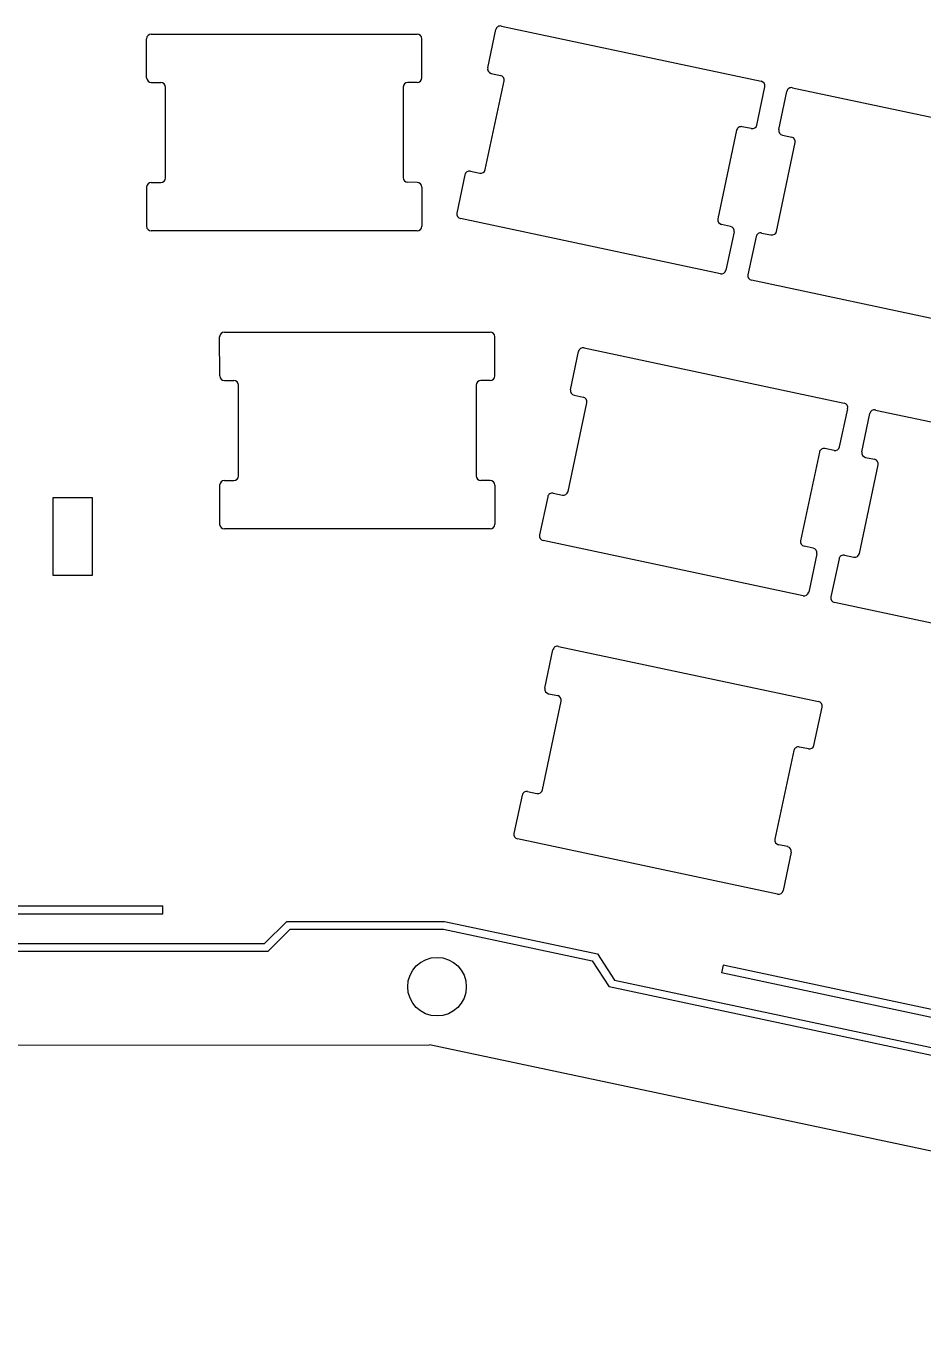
# Model space of a CAD drawing. Extents: x 7 to 394, y -192 to -46.
# Drawn here: x 67.4 to 124.8, y -191.8 to -108.8 of the extents above; entities that cross this region are included whole.
import ezdxf

# ---------------------------------------------------------------- set-up
doc = ezdxf.new("R2010")
doc.units = 0
doc.layers.add('Pcb_17aa', color=7, linetype='CONTINUOUS')

msp = doc.modelspace()

# ---------------------------------------------------------------- linework, layer by layer
at = {"layer": 'Pcb_17aa'}
for p, q in [((75.3821, -109.352), (75.3821, -109.352, -1.6)), ((75.3821, -109.352), (92.3874, -109.352)), ((75.3821, -109.352, -1.6), (92.3874, -109.352, -1.6)), ((75.3821, -109.352), (75.3821, -109.352, -1.6)), ((75.3821, -109.352), (92.3874, -109.352)), ((75.3821, -109.352, -1.6), (92.3874, -109.352, -1.6)), ((92.3874, -109.352), (92.3874, -109.352, -1.6)), ((92.3874, -109.352), (92.3874, -109.352, -1.6)), ((96.9068, -111.514), (97.4261, -109.069)), ((96.9068, -111.514, -1.6), (97.4261, -109.069, -1.6)), ((96.9068, -111.514), (97.4261, -109.069)), ((96.9068, -111.514, -1.6), (97.4261, -109.069, -1.6)), ((97.4261, -109.069), (97.4261, -109.069, -1.6)), ((97.4261, -109.069), (97.4261, -109.069, -1.6)), ((97.7819, -108.838), (97.7819, -108.838, -1.6)), ((97.7819, -108.838), (114.416, -112.374)), ((97.7819, -108.838, -1.6), (114.416, -112.374, -1.6)), ((97.7819, -108.838), (97.7819, -108.838, -1.6)), ((97.7819, -108.838), (114.416, -112.374)), ((97.7819, -108.838, -1.6), (114.416, -112.374, -1.6)), ((75.0821, -109.652), (75.0821, -109.652, -1.6)), ((75.0821, -109.652), (75.0821, -109.652, -1.6)), ((75.0824, -112.151), (75.0821, -109.652)), ((75.0824, -112.151, -1.6), (75.0821, -109.652, -1.6)), ((75.0824, -112.151), (75.0821, -109.652)), ((75.0824, -112.151, -1.6), (75.0821, -109.652, -1.6)), ((92.6874, -109.652), (92.6874, -109.652, -1.6)), ((92.6897, -112.151), (92.6874, -109.652)), ((92.6897, -112.151, -1.6), (92.6874, -109.652, -1.6)), ((92.6874, -109.652), (92.6874, -109.652, -1.6)), ((92.6897, -112.151), (92.6874, -109.652)), ((92.6897, -112.151, -1.6), (92.6874, -109.652, -1.6)), ((96.9068, -111.514), (96.9068, -111.514, -1.6)), ((96.9068, -111.514), (96.9068, -111.514, -1.6)), ((97.1379, -111.87), (97.1379, -111.87, -1.6)), ((97.1379, -111.87), (97.1379, -111.87, -1.6)), ((97.1379, -111.87), (97.7288, -111.995)), ((97.1379, -111.87, -1.6), (97.7288, -111.995, -1.6)), ((97.1379, -111.87), (97.7288, -111.995)), ((97.1379, -111.87, -1.6), (97.7288, -111.995, -1.6)), ((75.0824, -112.151), (75.0824, -112.151, -1.6)), ((75.0824, -112.151), (75.0824, -112.151, -1.6)), ((75.3824, -112.451), (75.3824, -112.451, -1.6)), ((75.3824, -112.451), (75.3824, -112.451, -1.6)), ((75.3824, -112.451), (75.9864, -112.451)), ((75.3824, -112.451, -1.6), (75.9864, -112.451, -1.6)), ((75.3824, -112.451), (75.9864, -112.451)), ((75.3824, -112.451, -1.6), (75.9864, -112.451, -1.6)), ((75.9864, -112.451), (75.9864, -112.451, -1.6)), ((75.9864, -112.451), (75.9864, -112.451, -1.6)), ((76.2864, -112.751), (76.2864, -112.751, -1.6)), ((76.2864, -112.751), (76.2864, -112.751, -1.6)), ((76.2866, -118.556), (76.2864, -112.751)), ((76.2866, -118.556, -1.6), (76.2864, -112.751, -1.6)), ((76.2866, -118.556), (76.2864, -112.751)), ((76.2866, -118.556, -1.6), (76.2864, -112.751, -1.6)), ((91.4956, -112.751), (91.4956, -112.751, -1.6)), ((91.4956, -112.751), (91.4956, -112.751, -1.6)), ((91.4956, -112.751), (91.4956, -118.542)), ((91.4956, -112.751, -1.6), (91.4956, -118.542, -1.6)), ((91.4956, -112.751), (91.4956, -118.542)), ((91.4956, -112.751, -1.6), (91.4956, -118.542, -1.6)), ((91.7956, -112.451), (91.7956, -112.451, -1.6)), ((92.3897, -112.451), (91.7956, -112.451)), ((92.3897, -112.451, -1.6), (91.7956, -112.451, -1.6)), ((91.7956, -112.451), (91.7956, -112.451, -1.6)), ((92.3897, -112.451), (91.7956, -112.451)), ((92.3897, -112.451, -1.6), (91.7956, -112.451, -1.6)), ((92.3897, -112.451), (92.3897, -112.451, -1.6)), ((92.3897, -112.451), (92.3897, -112.451, -1.6)), ((92.6897, -112.151), (92.6897, -112.151, -1.6)), ((92.6897, -112.151), (92.6897, -112.151, -1.6)), ((96.753, -118.03), (97.9598, -112.35)), ((96.753, -118.03, -1.6), (97.9598, -112.35, -1.6)), ((96.753, -118.03), (97.9598, -112.35)), ((96.753, -118.03, -1.6), (97.9598, -112.35, -1.6)), ((97.7288, -111.995), (97.7288, -111.995, -1.6)), ((97.7288, -111.995), (97.7288, -111.995, -1.6)), ((97.9598, -112.35), (97.9598, -112.35, -1.6)), ((97.9598, -112.35), (97.9598, -112.35, -1.6)), ((114.129, -115.175), (114.647, -112.73)), ((114.129, -115.175, -1.6), (114.647, -112.73, -1.6)), ((114.129, -115.175), (114.647, -112.73)), ((114.129, -115.175, -1.6), (114.647, -112.73, -1.6)), ((114.416, -112.374), (114.416, -112.374, -1.6)), ((114.416, -112.374), (114.416, -112.374, -1.6)), ((114.647, -112.73), (114.647, -112.73, -1.6)), ((114.647, -112.73), (114.647, -112.73, -1.6)), ((116.413, -112.788), (116.413, -112.788, -1.6)), ((116.413, -112.788), (133.047, -116.324)), ((116.413, -112.788, -1.6), (133.047, -116.324, -1.6)), ((116.413, -112.788), (116.413, -112.788, -1.6)), ((116.413, -112.788), (133.047, -116.324)), ((116.413, -112.788, -1.6), (133.047, -116.324, -1.6)), ((115.538, -115.464), (116.057, -113.019)), ((115.538, -115.464, -1.6), (116.057, -113.019, -1.6)), ((115.538, -115.464), (116.057, -113.019)), ((115.538, -115.464, -1.6), (116.057, -113.019, -1.6)), ((116.057, -113.019), (116.057, -113.019, -1.6)), ((116.057, -113.019), (116.057, -113.019, -1.6)), ((113.192, -115.282), (113.192, -115.282, -1.6)), ((113.774, -115.406), (113.192, -115.282)), ((113.774, -115.406, -1.6), (113.192, -115.282, -1.6)), ((113.192, -115.282), (113.192, -115.282, -1.6)), ((113.774, -115.406), (113.192, -115.282)), ((113.774, -115.406, -1.6), (113.192, -115.282, -1.6)), ((114.129, -115.175), (114.129, -115.175, -1.6)), ((114.129, -115.175), (114.129, -115.175, -1.6)), ((112.837, -115.513), (111.633, -121.177)), ((112.837, -115.513, -1.6), (111.633, -121.177, -1.6)), ((112.837, -115.513), (111.633, -121.177)), ((112.837, -115.513, -1.6), (111.633, -121.177, -1.6)), ((112.837, -115.513), (112.837, -115.513, -1.6)), ((112.837, -115.513), (112.837, -115.513, -1.6)), ((113.774, -115.406), (113.774, -115.406, -1.6)), ((113.774, -115.406), (113.774, -115.406, -1.6)), ((115.538, -115.464), (115.538, -115.464, -1.6)), ((115.538, -115.464), (115.538, -115.464, -1.6)), ((115.769, -115.819), (115.769, -115.819, -1.6)), ((115.769, -115.819), (115.769, -115.819, -1.6)), ((115.769, -115.819), (116.36, -115.944)), ((115.769, -115.819, -1.6), (116.36, -115.944, -1.6)), ((115.769, -115.819), (116.36, -115.944)), ((115.769, -115.819, -1.6), (116.36, -115.944, -1.6)), ((116.36, -115.944), (116.36, -115.944, -1.6)), ((116.36, -115.944), (116.36, -115.944, -1.6)), ((115.384, -121.979), (116.591, -116.3)), ((115.384, -121.979, -1.6), (116.591, -116.3, -1.6)), ((115.384, -121.979), (116.591, -116.3)), ((115.384, -121.979, -1.6), (116.591, -116.3, -1.6)), ((116.591, -116.3), (116.591, -116.3, -1.6)), ((116.591, -116.3), (116.591, -116.3, -1.6)), ((76.2866, -118.556), (76.2866, -118.556, -1.6)), ((76.2866, -118.556), (76.2866, -118.556, -1.6)), ((91.4956, -118.542), (91.4956, -118.542, -1.6)), ((91.4956, -118.542), (91.4956, -118.542, -1.6)), ((95.45, -118.366), (94.9315, -120.805)), ((95.45, -118.366, -1.6), (94.9315, -120.805, -1.6)), ((95.45, -118.366), (94.9315, -120.805)), ((95.45, -118.366, -1.6), (94.9315, -120.805, -1.6)), ((95.45, -118.366), (95.45, -118.366, -1.6)), ((95.45, -118.366), (95.45, -118.366, -1.6)), ((95.8059, -118.135), (95.8059, -118.135, -1.6)), ((95.8059, -118.135), (95.8059, -118.135, -1.6)), ((95.8059, -118.135), (96.3972, -118.261)), ((95.8059, -118.135, -1.6), (96.3972, -118.261, -1.6)), ((95.8059, -118.135), (96.3972, -118.261)), ((95.8059, -118.135, -1.6), (96.3972, -118.261, -1.6)), ((96.3972, -118.261), (96.3972, -118.261, -1.6)), ((96.3972, -118.261), (96.3972, -118.261, -1.6)), ((96.753, -118.03), (96.753, -118.03, -1.6)), ((96.753, -118.03), (96.753, -118.03, -1.6)), ((75.0821, -119.156), (75.0821, -119.156, -1.6)), ((75.0821, -119.156), (75.0821, -121.65)), ((75.0821, -119.156, -1.6), (75.0821, -121.65, -1.6)), ((75.0821, -119.156), (75.0821, -119.156, -1.6)), ((75.0821, -119.156), (75.0821, -121.65)), ((75.0821, -119.156, -1.6), (75.0821, -121.65, -1.6)), ((75.3821, -118.856), (75.3821, -118.856, -1.6)), ((75.3821, -118.856), (75.3821, -118.856, -1.6)), ((75.3821, -118.856), (75.9866, -118.856)), ((75.3821, -118.856, -1.6), (75.9866, -118.856, -1.6)), ((75.3821, -118.856), (75.9866, -118.856)), ((75.3821, -118.856, -1.6), (75.9866, -118.856, -1.6)), ((75.9866, -118.856), (75.9866, -118.856, -1.6)), ((75.9866, -118.856), (75.9866, -118.856, -1.6)), ((91.7956, -118.842), (91.7956, -118.842, -1.6)), ((91.7956, -118.842), (91.7956, -118.842, -1.6)), ((92.3922, -118.844), (91.7956, -118.842)), ((92.3922, -118.844, -1.6), (91.7956, -118.842, -1.6)), ((92.3922, -118.844), (91.7956, -118.842)), ((92.3922, -118.844, -1.6), (91.7956, -118.842, -1.6)), ((92.3922, -118.844), (92.3922, -118.844, -1.6)), ((92.3922, -118.844), (92.3922, -118.844, -1.6)), ((92.6922, -119.144), (92.6874, -121.651)), ((92.6922, -119.144, -1.6), (92.6874, -121.651, -1.6)), ((92.6922, -119.144), (92.6874, -121.651)), ((92.6922, -119.144, -1.6), (92.6874, -121.651, -1.6)), ((92.6922, -119.144), (92.6922, -119.144, -1.6)), ((92.6922, -119.144), (92.6922, -119.144, -1.6)), ((94.9315, -120.805), (94.9315, -120.805, -1.6)), ((94.9315, -120.805), (94.9315, -120.805, -1.6)), ((75.0821, -121.65), (75.0821, -121.65, -1.6)), ((75.0821, -121.65), (75.0821, -121.65, -1.6)), ((92.6874, -121.651), (92.6874, -121.651, -1.6)), ((92.6874, -121.651), (92.6874, -121.651, -1.6)), ((95.1626, -121.161), (95.1626, -121.161, -1.6)), ((111.796, -124.697), (95.1626, -121.161)), ((111.796, -124.697, -1.6), (95.1626, -121.161, -1.6)), ((95.1626, -121.161), (95.1626, -121.161, -1.6)), ((111.796, -124.697), (95.1626, -121.161)), ((111.796, -124.697, -1.6), (95.1626, -121.161, -1.6)), ((111.633, -121.177), (111.633, -121.177, -1.6)), ((111.633, -121.177), (111.633, -121.177, -1.6)), ((111.864, -121.533), (111.864, -121.533, -1.6)), ((111.864, -121.533), (111.864, -121.533, -1.6)), ((112.447, -121.659), (111.864, -121.533)), ((112.447, -121.659, -1.6), (111.864, -121.533, -1.6)), ((112.447, -121.659), (111.864, -121.533)), ((112.447, -121.659, -1.6), (111.864, -121.533, -1.6)), ((112.447, -121.659), (112.447, -121.659, -1.6)), ((112.447, -121.659), (112.447, -121.659, -1.6)), ((75.3821, -121.95), (75.3821, -121.95, -1.6)), ((92.3874, -121.951), (75.3821, -121.95)), ((92.3874, -121.951, -1.6), (75.3821, -121.95, -1.6)), ((75.3821, -121.95), (75.3821, -121.95, -1.6)), ((92.3874, -121.951), (75.3821, -121.95)), ((92.3874, -121.951, -1.6), (75.3821, -121.95, -1.6)), ((92.3874, -121.951), (92.3874, -121.951, -1.6)), ((92.3874, -121.951), (92.3874, -121.951, -1.6)), ((112.678, -122.015), (112.152, -124.466)), ((112.678, -122.015, -1.6), (112.152, -124.466, -1.6)), ((112.678, -122.015), (112.152, -124.466)), ((112.678, -122.015, -1.6), (112.152, -124.466, -1.6)), ((112.678, -122.015), (112.678, -122.015, -1.6)), ((112.678, -122.015), (112.678, -122.015, -1.6)), ((114.081, -122.316), (113.562, -124.755)), ((114.081, -122.316, -1.6), (113.562, -124.755, -1.6)), ((114.081, -122.316), (113.562, -124.755)), ((114.081, -122.316, -1.6), (113.562, -124.755, -1.6)), ((114.081, -122.316), (114.081, -122.316, -1.6)), ((114.081, -122.316), (114.081, -122.316, -1.6)), ((114.437, -122.085), (114.437, -122.085, -1.6)), ((114.437, -122.085), (114.437, -122.085, -1.6)), ((114.437, -122.085), (115.028, -122.21)), ((114.437, -122.085, -1.6), (115.028, -122.21, -1.6)), ((114.437, -122.085), (115.028, -122.21)), ((114.437, -122.085, -1.6), (115.028, -122.21, -1.6)), ((115.028, -122.21), (115.028, -122.21, -1.6)), ((115.028, -122.21), (115.028, -122.21, -1.6)), ((115.384, -121.979), (115.384, -121.979, -1.6)), ((115.384, -121.979), (115.384, -121.979, -1.6)), ((111.796, -124.697), (111.796, -124.697, -1.6)), ((111.796, -124.697), (111.796, -124.697, -1.6)), ((112.152, -124.466), (112.152, -124.466, -1.6)), ((112.152, -124.466), (112.152, -124.466, -1.6)), ((113.562, -124.755), (113.562, -124.755, -1.6)), ((113.562, -124.755), (113.562, -124.755, -1.6)), ((113.793, -125.111), (113.793, -125.111, -1.6)), ((130.427, -128.647), (113.793, -125.111)), ((130.427, -128.647, -1.6), (113.793, -125.111, -1.6)), ((113.793, -125.111), (113.793, -125.111, -1.6)), ((130.427, -128.647), (113.793, -125.111)), ((130.427, -128.647, -1.6), (113.793, -125.111, -1.6)), ((80.0557, -128.427), (80.0557, -128.427, -1.6)), ((80.0557, -128.427), (97.061, -128.427)), ((80.0557, -128.427, -1.6), (97.061, -128.427, -1.6)), ((80.0557, -128.427), (80.0557, -128.427, -1.6)), ((80.0557, -128.427), (97.061, -128.427)), ((80.0557, -128.427, -1.6), (97.061, -128.427, -1.6)), ((97.061, -128.427), (97.061, -128.427, -1.6)), ((97.061, -128.427), (97.061, -128.427, -1.6)), ((79.7557, -128.727), (79.7557, -128.727, -1.6)), ((79.7557, -128.727), (79.7557, -128.727, -1.6)), ((79.756, -131.227), (79.7557, -128.727)), ((79.756, -131.227, -1.6), (79.7557, -128.727, -1.6)), ((79.756, -131.227), (79.7557, -128.727)), ((79.756, -131.227, -1.6), (79.7557, -128.727, -1.6)), ((97.361, -128.727), (97.361, -128.727, -1.6)), ((97.3633, -131.227), (97.361, -128.727)), ((97.3633, -131.227, -1.6), (97.361, -128.727, -1.6)), ((97.361, -128.727), (97.361, -128.727, -1.6)), ((97.3633, -131.227), (97.361, -128.727)), ((97.3633, -131.227, -1.6), (97.361, -128.727, -1.6)), ((102.203, -132.113), (102.722, -129.669)), ((102.203, -132.113, -1.6), (102.722, -129.669, -1.6)), ((102.203, -132.113), (102.722, -129.669)), ((102.203, -132.113, -1.6), (102.722, -129.669, -1.6)), ((102.722, -129.669), (102.722, -129.669, -1.6)), ((102.722, -129.669), (102.722, -129.669, -1.6)), ((103.078, -129.438), (103.078, -129.438, -1.6)), ((103.078, -129.438), (119.712, -132.973)), ((103.078, -129.438, -1.6), (119.712, -132.973, -1.6)), ((103.078, -129.438), (103.078, -129.438, -1.6)), ((103.078, -129.438), (119.712, -132.973)), ((103.078, -129.438, -1.6), (119.712, -132.973, -1.6)), ((79.756, -131.227), (79.756, -131.227, -1.6)), ((79.756, -131.227), (79.756, -131.227, -1.6)), ((80.056, -131.527), (80.66, -131.526)), ((80.056, -131.527, -1.6), (80.66, -131.526, -1.6)), ((80.056, -131.527), (80.66, -131.526)), ((80.056, -131.527, -1.6), (80.66, -131.526, -1.6)), ((80.056, -131.527), (80.056, -131.527, -1.6)), ((80.056, -131.527), (80.056, -131.527, -1.6)), ((80.66, -131.526), (80.66, -131.526, -1.6)), ((80.66, -131.526), (80.66, -131.526, -1.6)), ((80.96, -131.826), (80.96, -131.826, -1.6)), ((80.96, -131.826), (80.96, -131.826, -1.6)), ((80.9602, -137.632), (80.96, -131.826)), ((80.9602, -137.632, -1.6), (80.96, -131.826, -1.6)), ((80.9602, -137.632), (80.96, -131.826)), ((80.9602, -137.632, -1.6), (80.96, -131.826, -1.6)), ((96.1692, -131.826), (96.1692, -131.826, -1.6)), ((96.1692, -131.826), (96.1692, -131.826, -1.6)), ((96.1692, -131.826), (96.1692, -137.617)), ((96.1692, -131.826, -1.6), (96.1692, -137.617, -1.6)), ((96.1692, -131.826), (96.1692, -137.617)), ((96.1692, -131.826, -1.6), (96.1692, -137.617, -1.6)), ((96.4692, -131.526), (96.4692, -131.526, -1.6)), ((97.0633, -131.527), (96.4692, -131.526)), ((97.0633, -131.527, -1.6), (96.4692, -131.526, -1.6)), ((96.4692, -131.526), (96.4692, -131.526, -1.6)), ((97.0633, -131.527), (96.4692, -131.526)), ((97.0633, -131.527, -1.6), (96.4692, -131.526, -1.6)), ((97.0633, -131.527), (97.0633, -131.527, -1.6)), ((97.0633, -131.527), (97.0633, -131.527, -1.6)), ((97.3633, -131.227), (97.3633, -131.227, -1.6)), ((97.3633, -131.227), (97.3633, -131.227, -1.6)), ((102.203, -132.113), (102.203, -132.113, -1.6)), ((102.203, -132.113), (102.203, -132.113, -1.6)), ((102.434, -132.469), (102.434, -132.469, -1.6)), ((102.434, -132.469), (102.434, -132.469, -1.6)), ((102.434, -132.469), (103.025, -132.594)), ((102.434, -132.469, -1.6), (103.025, -132.594, -1.6)), ((102.434, -132.469), (103.025, -132.594)), ((102.434, -132.469, -1.6), (103.025, -132.594, -1.6)), ((103.025, -132.594), (103.025, -132.594, -1.6)), ((103.025, -132.594), (103.025, -132.594, -1.6)), ((102.049, -138.629), (103.256, -132.95)), ((102.049, -138.629, -1.6), (103.256, -132.95, -1.6)), ((102.049, -138.629), (103.256, -132.95)), ((102.049, -138.629, -1.6), (103.256, -132.95, -1.6)), ((103.256, -132.95), (103.256, -132.95, -1.6)), ((103.256, -132.95), (103.256, -132.95, -1.6)), ((119.425, -135.774), (119.943, -133.329)), ((119.425, -135.774, -1.6), (119.943, -133.329, -1.6)), ((119.425, -135.774), (119.943, -133.329)), ((119.425, -135.774, -1.6), (119.943, -133.329, -1.6)), ((119.712, -132.973), (119.712, -132.973, -1.6)), ((119.712, -132.973), (119.712, -132.973, -1.6)), ((119.943, -133.329), (119.943, -133.329, -1.6)), ((119.943, -133.329), (119.943, -133.329, -1.6)), ((121.721, -133.413), (121.721, -133.413, -1.6)), ((121.721, -133.413), (138.355, -136.948)), ((121.721, -133.413, -1.6), (138.355, -136.948, -1.6)), ((121.721, -133.413), (121.721, -133.413, -1.6)), ((121.721, -133.413), (138.355, -136.948)), ((121.721, -133.413, -1.6), (138.355, -136.948, -1.6)), ((120.846, -136.088), (121.366, -133.644)), ((120.846, -136.088, -1.6), (121.366, -133.644, -1.6)), ((120.846, -136.088), (121.366, -133.644)), ((120.846, -136.088, -1.6), (121.366, -133.644, -1.6)), ((121.366, -133.644), (121.366, -133.644, -1.6)), ((121.366, -133.644), (121.366, -133.644, -1.6)), ((118.488, -135.881), (118.488, -135.881, -1.6)), ((119.069, -136.005), (118.488, -135.881)), ((119.069, -136.005, -1.6), (118.488, -135.881, -1.6)), ((118.488, -135.881), (118.488, -135.881, -1.6)), ((119.069, -136.005), (118.488, -135.881)), ((119.069, -136.005, -1.6), (118.488, -135.881, -1.6)), ((119.069, -136.005), (119.069, -136.005, -1.6)), ((119.069, -136.005), (119.069, -136.005, -1.6)), ((119.425, -135.774), (119.425, -135.774, -1.6)), ((119.425, -135.774), (119.425, -135.774, -1.6)), ((118.133, -136.112), (116.929, -141.776)), ((118.133, -136.112, -1.6), (116.929, -141.776, -1.6)), ((118.133, -136.112), (116.929, -141.776)), ((118.133, -136.112, -1.6), (116.929, -141.776, -1.6)), ((118.133, -136.112), (118.133, -136.112, -1.6)), ((118.133, -136.112), (118.133, -136.112, -1.6)), ((120.846, -136.088), (120.846, -136.088, -1.6)), ((120.846, -136.088), (120.846, -136.088, -1.6)), ((121.077, -136.444), (121.077, -136.444, -1.6)), ((121.077, -136.444), (121.077, -136.444, -1.6)), ((121.077, -136.444), (121.668, -136.569)), ((121.077, -136.444, -1.6), (121.668, -136.569, -1.6)), ((121.077, -136.444), (121.668, -136.569)), ((121.077, -136.444, -1.6), (121.668, -136.569, -1.6)), ((121.668, -136.569), (121.668, -136.569, -1.6)), ((121.668, -136.569), (121.668, -136.569, -1.6)), ((80.9602, -137.632), (80.9602, -137.632, -1.6)), ((80.9602, -137.632), (80.9602, -137.632, -1.6)), ((96.1692, -137.617), (96.1692, -137.617, -1.6)), ((96.1692, -137.617), (96.1692, -137.617, -1.6)), ((120.692, -142.604), (121.899, -136.925)), ((120.692, -142.604, -1.6), (121.899, -136.925, -1.6)), ((120.692, -142.604), (121.899, -136.925)), ((120.692, -142.604, -1.6), (121.899, -136.925, -1.6)), ((121.899, -136.925), (121.899, -136.925, -1.6)), ((121.899, -136.925), (121.899, -136.925, -1.6)), ((79.7557, -138.232), (79.7557, -138.232, -1.6)), ((79.7557, -138.232), (79.7557, -140.726)), ((79.7557, -138.232, -1.6), (79.7557, -140.726, -1.6)), ((79.7557, -138.232), (79.7557, -138.232, -1.6)), ((79.7557, -138.232), (79.7557, -140.726)), ((79.7557, -138.232, -1.6), (79.7557, -140.726, -1.6)), ((80.0557, -137.932), (80.0557, -137.932, -1.6)), ((80.0557, -137.932), (80.0557, -137.932, -1.6)), ((80.0557, -137.932), (80.6602, -137.932)), ((80.0557, -137.932, -1.6), (80.6602, -137.932, -1.6)), ((80.0557, -137.932), (80.6602, -137.932)), ((80.0557, -137.932, -1.6), (80.6602, -137.932, -1.6)), ((80.6602, -137.932), (80.6602, -137.932, -1.6)), ((80.6602, -137.932), (80.6602, -137.932, -1.6)), ((96.4692, -137.917), (96.4692, -137.917, -1.6)), ((96.4692, -137.917), (96.4692, -137.917, -1.6)), ((97.0658, -137.919), (96.4692, -137.917)), ((97.0658, -137.919, -1.6), (96.4692, -137.917, -1.6)), ((97.0658, -137.919), (96.4692, -137.917)), ((97.0658, -137.919, -1.6), (96.4692, -137.917, -1.6)), ((97.0658, -137.919), (97.0658, -137.919, -1.6)), ((97.0658, -137.919), (97.0658, -137.919, -1.6)), ((97.3658, -138.219), (97.361, -140.726)), ((97.3658, -138.219, -1.6), (97.361, -140.726, -1.6)), ((97.3658, -138.219), (97.361, -140.726)), ((97.3658, -138.219, -1.6), (97.361, -140.726, -1.6)), ((97.3658, -138.219), (97.3658, -138.219, -1.6)), ((97.3658, -138.219), (97.3658, -138.219, -1.6)), ((69.0956, -139.01), (69.0956, -139.01, -1.6)), ((69.0956, -139.01), (71.5975, -139.01)), ((69.0956, -139.01, -1.6), (71.5975, -139.01, -1.6)), ((69.0956, -139.01), (69.0956, -139.01, -1.6)), ((69.0956, -144.01), (69.0956, -139.01)), ((69.0956, -144.01, -1.6), (69.0956, -139.01, -1.6)), ((69.0956, -139.01), (71.5975, -139.01)), ((69.0956, -144.01), (69.0956, -139.01)), ((69.0956, -139.01, -1.6), (71.5975, -139.01, -1.6)), ((69.0956, -144.01, -1.6), (69.0956, -139.01, -1.6)), ((71.5975, -139.01), (71.5975, -139.01, -1.6)), ((71.5975, -139.01), (71.5975, -144.01)), ((71.5975, -139.01, -1.6), (71.5975, -144.01, -1.6)), ((71.5975, -139.01), (71.5975, -139.01, -1.6)), ((71.5975, -139.01), (71.5975, -144.01)), ((71.5975, -139.01, -1.6), (71.5975, -144.01, -1.6)), ((100.746, -138.965), (100.227, -141.405)), ((100.746, -138.965, -1.6), (100.227, -141.405, -1.6)), ((100.746, -138.965), (100.227, -141.405)), ((100.746, -138.965, -1.6), (100.227, -141.405, -1.6)), ((100.746, -138.965), (100.746, -138.965, -1.6)), ((100.746, -138.965), (100.746, -138.965, -1.6)), ((101.102, -138.734), (101.102, -138.734, -1.6)), ((101.102, -138.734), (101.102, -138.734, -1.6)), ((101.102, -138.734), (101.693, -138.86)), ((101.102, -138.734, -1.6), (101.693, -138.86, -1.6)), ((101.102, -138.734), (101.693, -138.86)), ((101.102, -138.734, -1.6), (101.693, -138.86, -1.6)), ((101.693, -138.86), (101.693, -138.86, -1.6)), ((101.693, -138.86), (101.693, -138.86, -1.6)), ((102.049, -138.629), (102.049, -138.629, -1.6)), ((102.049, -138.629), (102.049, -138.629, -1.6)), ((79.7557, -140.726), (79.7557, -140.726, -1.6)), ((79.7557, -140.726), (79.7557, -140.726, -1.6)), ((97.361, -140.726), (97.361, -140.726, -1.6)), ((97.361, -140.726), (97.361, -140.726, -1.6)), ((80.0557, -141.026), (80.0557, -141.026, -1.6)), ((97.061, -141.026), (80.0557, -141.026)), ((97.061, -141.026, -1.6), (80.0557, -141.026, -1.6)), ((80.0557, -141.026), (80.0557, -141.026, -1.6)), ((97.061, -141.026), (80.0557, -141.026)), ((97.061, -141.026, -1.6), (80.0557, -141.026, -1.6)), ((97.061, -141.026), (97.061, -141.026, -1.6)), ((97.061, -141.026), (97.061, -141.026, -1.6)), ((100.227, -141.405), (100.227, -141.405, -1.6)), ((100.227, -141.405), (100.227, -141.405, -1.6)), ((100.458, -141.761), (100.458, -141.761, -1.6)), ((117.092, -145.297), (100.458, -141.761)), ((117.092, -145.297, -1.6), (100.458, -141.761, -1.6)), ((100.458, -141.761), (100.458, -141.761, -1.6)), ((117.092, -145.297), (100.458, -141.761)), ((117.092, -145.297, -1.6), (100.458, -141.761, -1.6)), ((116.929, -141.776), (116.929, -141.776, -1.6)), ((116.929, -141.776), (116.929, -141.776, -1.6)), ((117.16, -142.132), (117.16, -142.132, -1.6)), ((117.16, -142.132), (117.16, -142.132, -1.6)), ((117.743, -142.258), (117.16, -142.132)), ((117.743, -142.258, -1.6), (117.16, -142.132, -1.6)), ((117.743, -142.258), (117.16, -142.132)), ((117.743, -142.258, -1.6), (117.16, -142.132, -1.6)), ((117.974, -142.614), (117.448, -145.066)), ((117.974, -142.614, -1.6), (117.448, -145.066, -1.6)), ((117.974, -142.614), (117.448, -145.066)), ((117.974, -142.614, -1.6), (117.448, -145.066, -1.6)), ((117.743, -142.258), (117.743, -142.258, -1.6)), ((117.743, -142.258), (117.743, -142.258, -1.6)), ((117.974, -142.614), (117.974, -142.614, -1.6)), ((117.974, -142.614), (117.974, -142.614, -1.6)), ((120.692, -142.604), (120.692, -142.604, -1.6)), ((120.692, -142.604), (120.692, -142.604, -1.6)), ((119.39, -142.94), (118.871, -145.38)), ((119.39, -142.94, -1.6), (118.871, -145.38, -1.6)), ((119.39, -142.94), (118.871, -145.38)), ((119.39, -142.94, -1.6), (118.871, -145.38, -1.6)), ((119.39, -142.94), (119.39, -142.94, -1.6)), ((119.39, -142.94), (119.39, -142.94, -1.6)), ((119.745, -142.709), (119.745, -142.709, -1.6)), ((119.745, -142.709), (119.745, -142.709, -1.6)), ((119.745, -142.709), (120.337, -142.835)), ((119.745, -142.709, -1.6), (120.337, -142.835, -1.6)), ((119.745, -142.709), (120.337, -142.835)), ((119.745, -142.709, -1.6), (120.337, -142.835, -1.6)), ((120.337, -142.835), (120.337, -142.835, -1.6)), ((120.337, -142.835), (120.337, -142.835, -1.6)), ((69.0956, -144.01), (69.0956, -144.01, -1.6)), ((71.5975, -144.01), (69.0956, -144.01)), ((71.5975, -144.01, -1.6), (69.0956, -144.01, -1.6)), ((69.0956, -144.01), (69.0956, -144.01, -1.6)), ((71.5975, -144.01), (69.0956, -144.01)), ((71.5975, -144.01, -1.6), (69.0956, -144.01, -1.6)), ((71.5975, -144.01), (71.5975, -144.01, -1.6)), ((71.5975, -144.01), (71.5975, -144.01, -1.6)), ((117.448, -145.066), (117.448, -145.066, -1.6)), ((117.448, -145.066), (117.448, -145.066, -1.6)), ((117.092, -145.297), (117.092, -145.297, -1.6)), ((117.092, -145.297), (117.092, -145.297, -1.6)), ((118.871, -145.38), (118.871, -145.38, -1.6)), ((118.871, -145.38), (118.871, -145.38, -1.6)), ((119.102, -145.736), (119.102, -145.736, -1.6)), ((135.736, -149.272), (119.102, -145.736)), ((135.736, -149.272, -1.6), (119.102, -145.736, -1.6)), ((119.102, -145.736), (119.102, -145.736, -1.6)), ((135.736, -149.272), (119.102, -145.736)), ((135.736, -149.272, -1.6), (119.102, -145.736, -1.6)), ((100.564, -151.214), (101.084, -148.769)), ((100.564, -151.214, -1.6), (101.084, -148.769, -1.6)), ((100.564, -151.214), (101.084, -148.769)), ((100.564, -151.214, -1.6), (101.084, -148.769, -1.6)), ((101.084, -148.769), (101.084, -148.769, -1.6)), ((101.084, -148.769), (101.084, -148.769, -1.6)), ((101.44, -148.538), (101.44, -148.538, -1.6)), ((101.44, -148.538), (118.073, -152.074)), ((101.44, -148.538, -1.6), (118.073, -152.074, -1.6)), ((101.44, -148.538), (101.44, -148.538, -1.6)), ((101.44, -148.538), (118.073, -152.074)), ((101.44, -148.538, -1.6), (118.073, -152.074, -1.6)), ((100.564, -151.214), (100.564, -151.214, -1.6)), ((100.564, -151.214), (100.564, -151.214, -1.6)), ((100.795, -151.57), (100.795, -151.57, -1.6)), ((100.795, -151.57), (100.795, -151.57, -1.6)), ((100.795, -151.57), (101.386, -151.695)), ((100.795, -151.57, -1.6), (101.386, -151.695, -1.6)), ((100.795, -151.57), (101.386, -151.695)), ((100.795, -151.57, -1.6), (101.386, -151.695, -1.6)), ((101.386, -151.695), (101.386, -151.695, -1.6)), ((101.386, -151.695), (101.386, -151.695, -1.6)), ((100.411, -157.73), (101.617, -152.051)), ((100.411, -157.73, -1.6), (101.617, -152.051, -1.6)), ((100.411, -157.73), (101.617, -152.051)), ((100.411, -157.73, -1.6), (101.617, -152.051, -1.6)), ((101.617, -152.051), (101.617, -152.051, -1.6)), ((101.617, -152.051), (101.617, -152.051, -1.6)), ((117.787, -154.875), (118.304, -152.43)), ((117.787, -154.875, -1.6), (118.304, -152.43, -1.6)), ((117.787, -154.875), (118.304, -152.43)), ((117.787, -154.875, -1.6), (118.304, -152.43, -1.6)), ((118.073, -152.074), (118.073, -152.074, -1.6)), ((118.073, -152.074), (118.073, -152.074, -1.6)), ((118.304, -152.43), (118.304, -152.43, -1.6)), ((118.304, -152.43), (118.304, -152.43, -1.6)), ((116.85, -154.982), (116.85, -154.982, -1.6)), ((117.431, -155.106), (116.85, -154.982)), ((117.431, -155.106, -1.6), (116.85, -154.982, -1.6)), ((116.85, -154.982), (116.85, -154.982, -1.6)), ((117.431, -155.106), (116.85, -154.982)), ((117.431, -155.106, -1.6), (116.85, -154.982, -1.6)), ((117.431, -155.106), (117.431, -155.106, -1.6)), ((117.431, -155.106), (117.431, -155.106, -1.6)), ((117.787, -154.875), (117.787, -154.875, -1.6)), ((117.787, -154.875), (117.787, -154.875, -1.6)), ((116.494, -155.213), (115.29, -160.877)), ((116.494, -155.213, -1.6), (115.29, -160.877, -1.6)), ((116.494, -155.213), (115.29, -160.877)), ((116.494, -155.213, -1.6), (115.29, -160.877, -1.6)), ((116.494, -155.213), (116.494, -155.213, -1.6)), ((116.494, -155.213), (116.494, -155.213, -1.6)), ((99.1076, -158.066), (98.5891, -160.506)), ((99.1076, -158.066, -1.6), (98.5891, -160.506, -1.6)), ((99.1076, -158.066), (98.5891, -160.506)), ((99.1076, -158.066, -1.6), (98.5891, -160.506, -1.6)), ((99.1076, -158.066), (99.1076, -158.066, -1.6)), ((99.1076, -158.066), (99.1076, -158.066, -1.6)), ((99.4635, -157.835), (99.4635, -157.835, -1.6)), ((99.4635, -157.835), (99.4635, -157.835, -1.6)), ((99.4635, -157.835), (100.055, -157.961)), ((99.4635, -157.835, -1.6), (100.055, -157.961, -1.6)), ((99.4635, -157.835), (100.055, -157.961)), ((99.4635, -157.835, -1.6), (100.055, -157.961, -1.6)), ((100.055, -157.961), (100.055, -157.961, -1.6)), ((100.055, -157.961), (100.055, -157.961, -1.6)), ((100.411, -157.73), (100.411, -157.73, -1.6)), ((100.411, -157.73), (100.411, -157.73, -1.6)), ((98.5891, -160.506), (98.5891, -160.506, -1.6)), ((98.5891, -160.506), (98.5891, -160.506, -1.6)), ((98.8202, -160.862), (98.8202, -160.862, -1.6)), ((115.454, -164.397), (98.8202, -160.862)), ((115.454, -164.397, -1.6), (98.8202, -160.862, -1.6)), ((98.8202, -160.862), (98.8202, -160.862, -1.6)), ((115.454, -164.397), (98.8202, -160.862)), ((115.454, -164.397, -1.6), (98.8202, -160.862, -1.6)), ((115.29, -160.877), (115.29, -160.877, -1.6)), ((115.29, -160.877), (115.29, -160.877, -1.6)), ((115.521, -161.233), (115.521, -161.233, -1.6)), ((115.521, -161.233), (115.521, -161.233, -1.6)), ((116.104, -161.359), (115.521, -161.233)), ((116.104, -161.359, -1.6), (115.521, -161.233, -1.6)), ((116.104, -161.359), (115.521, -161.233)), ((116.104, -161.359, -1.6), (115.521, -161.233, -1.6)), ((116.336, -161.715), (115.81, -164.166)), ((116.336, -161.715, -1.6), (115.81, -164.166, -1.6)), ((116.336, -161.715), (115.81, -164.166)), ((116.336, -161.715, -1.6), (115.81, -164.166, -1.6)), ((116.104, -161.359), (116.104, -161.359, -1.6)), ((116.104, -161.359), (116.104, -161.359, -1.6)), ((116.336, -161.715), (116.336, -161.715, -1.6)), ((116.336, -161.715), (116.336, -161.715, -1.6)), ((115.81, -164.166), (115.81, -164.166, -1.6)), ((115.81, -164.166), (115.81, -164.166, -1.6)), ((115.454, -164.397), (115.454, -164.397, -1.6)), ((115.454, -164.397), (115.454, -164.397, -1.6)), ((36.5252, -165.156), (76.1238, -165.151)), ((36.5252, -165.156, -1.6), (76.1238, -165.151, -1.6)), ((36.5252, -165.156), (76.1238, -165.151)), ((36.5252, -165.156, -1.6), (76.1238, -165.151, -1.6)), ((36.5252, -165.654), (76.1238, -165.651)), ((36.5252, -165.654, -1.6), (76.1238, -165.651, -1.6)), ((36.5252, -165.654), (76.1238, -165.651)), ((36.5252, -165.654, -1.6), (76.1238, -165.651, -1.6)), ((76.1238, -165.151), (76.1238, -165.151, -1.6)), ((76.1238, -165.151), (76.1238, -165.151, -1.6)), ((76.1238, -165.651), (76.1238, -165.151)), ((76.1238, -165.651, -1.6), (76.1238, -165.151, -1.6)), ((76.1238, -165.651), (76.1238, -165.151)), ((76.1238, -165.651, -1.6), (76.1238, -165.151, -1.6)), ((76.1238, -165.651), (76.1238, -165.651, -1.6)), ((76.1238, -165.651), (76.1238, -165.651, -1.6)), ((84.0486, -166.152), (82.6338, -167.566)), ((84.0486, -166.152, -1.6), (82.6338, -167.566, -1.6)), ((84.0486, -166.152), (82.6338, -167.566)), ((84.0486, -166.152, -1.6), (82.6338, -167.566, -1.6)), ((84.262, -166.644), (82.837, -168.069)), ((84.262, -166.644, -1.6), (82.837, -168.069, -1.6)), ((84.262, -166.644), (82.837, -168.069)), ((84.262, -166.644, -1.6), (82.837, -168.069, -1.6)), ((84.0486, -166.152), (84.0486, -166.152, -1.6)), ((84.0486, -166.152), (94.1527, -166.152)), ((84.0486, -166.152, -1.6), (94.1527, -166.152, -1.6)), ((84.0486, -166.152), (84.0486, -166.152, -1.6)), ((84.0486, -166.152), (94.1527, -166.152)), ((84.0486, -166.152, -1.6), (94.1527, -166.152, -1.6)), ((84.262, -166.644), (84.262, -166.644, -1.6)), ((84.262, -166.644), (84.262, -166.644, -1.6)), ((84.262, -166.644), (94.0892, -166.644)), ((84.262, -166.644, -1.6), (94.0892, -166.644, -1.6)), ((84.262, -166.644), (94.0892, -166.644)), ((84.262, -166.644, -1.6), (94.0892, -166.644, -1.6)), ((94.0892, -166.644), (94.0892, -166.644, -1.6)), ((94.0892, -166.644), (94.0892, -166.644, -1.6)), ((94.0892, -166.644), (103.591, -168.659)), ((94.0892, -166.644, -1.6), (103.591, -168.659, -1.6)), ((94.0892, -166.644), (103.591, -168.659)), ((94.0892, -166.644, -1.6), (103.591, -168.659, -1.6)), ((94.1527, -166.152), (94.1527, -166.152, -1.6)), ((94.1527, -166.152), (94.1527, -166.152, -1.6)), ((94.1527, -166.152), (103.937, -168.224)), ((94.1527, -166.152, -1.6), (103.937, -168.224, -1.6)), ((94.1527, -166.152), (103.937, -168.224)), ((94.1527, -166.152, -1.6), (103.937, -168.224, -1.6)), ((61.6331, -167.566), (82.6338, -167.566)), ((61.6331, -167.566, -1.6), (82.6338, -167.566, -1.6)), ((61.6331, -167.566), (82.6338, -167.566)), ((61.6331, -167.566, -1.6), (82.6338, -167.566, -1.6)), ((82.837, -168.069), (61.6331, -168.067)), ((82.837, -168.069, -1.6), (61.6331, -168.067, -1.6)), ((82.837, -168.069), (61.6331, -168.067)), ((82.837, -168.069, -1.6), (61.6331, -168.067, -1.6)), ((82.6338, -167.566), (82.6338, -167.566, -1.6)), ((82.6338, -167.566), (82.6338, -167.566, -1.6)), ((82.837, -168.069), (82.837, -168.069, -1.6)), ((82.837, -168.069), (82.837, -168.069, -1.6)), ((103.937, -168.224), (103.937, -168.224, -1.6)), ((103.937, -168.224), (103.937, -168.224, -1.6)), ((103.937, -168.224), (105.026, -169.903)), ((103.937, -168.224, -1.6), (105.026, -169.903, -1.6)), ((103.937, -168.224), (105.026, -169.903)), ((103.937, -168.224, -1.6), (105.026, -169.903, -1.6)), ((103.591, -168.659), (103.591, -168.659, -1.6)), ((103.591, -168.659), (104.681, -170.337)), ((103.591, -168.659, -1.6), (104.681, -170.337, -1.6)), ((103.591, -168.659), (103.591, -168.659, -1.6)), ((103.591, -168.659), (104.681, -170.337)), ((103.591, -168.659, -1.6), (104.681, -170.337, -1.6)), ((111.968, -168.943), (111.862, -169.436)), ((111.968, -168.943, -1.6), (111.862, -169.436, -1.6)), ((111.968, -168.943), (111.862, -169.436)), ((111.968, -168.943, -1.6), (111.862, -169.436, -1.6)), ((111.968, -168.943), (111.968, -168.943, -1.6)), ((170.607, -181.442), (111.968, -168.943)), ((170.607, -181.442, -1.6), (111.968, -168.943, -1.6)), ((111.968, -168.943), (111.968, -168.943, -1.6)), ((170.607, -181.442), (111.968, -168.943)), ((170.607, -181.442, -1.6), (111.968, -168.943, -1.6)), ((105.026, -169.903), (105.026, -169.903, -1.6)), ((105.026, -169.903), (105.026, -169.903, -1.6)), ((105.026, -169.903), (134.623, -176.185)), ((105.026, -169.903, -1.6), (134.623, -176.185, -1.6)), ((105.026, -169.903), (134.623, -176.185)), ((105.026, -169.903, -1.6), (134.623, -176.185, -1.6)), ((111.862, -169.436), (111.862, -169.436, -1.6)), ((170.503, -181.933), (111.862, -169.436)), ((170.503, -181.933, -1.6), (111.862, -169.436, -1.6)), ((111.862, -169.436), (111.862, -169.436, -1.6)), ((170.503, -181.933), (111.862, -169.436)), ((170.503, -181.933, -1.6), (111.862, -169.436, -1.6)), ((95.54, -170.32), (95.54, -170.32, -1.6)), ((95.54, -170.32), (95.54, -170.32, -1.6)), ((104.681, -170.337), (104.681, -170.337, -1.6)), ((134.518, -176.675), (104.681, -170.337)), ((134.518, -176.675, -1.6), (104.681, -170.337, -1.6)), ((104.681, -170.337), (104.681, -170.337, -1.6)), ((134.518, -176.675), (104.681, -170.337)), ((134.518, -176.675, -1.6), (104.681, -170.337, -1.6)), ((12.3114, -174.076), (93.1901, -174.051)), ((12.3114, -174.076, -1.6), (93.1901, -174.051, -1.6)), ((12.3114, -174.076), (93.1901, -174.051)), ((12.3114, -174.076, -1.6), (93.1901, -174.051, -1.6)), ((93.1901, -174.051), (93.1901, -174.051, -1.6)), ((93.1901, -174.051), (93.1901, -174.051, -1.6)), ((177.008, -191.785), (93.1901, -174.051)), ((177.008, -191.785, -1.6), (93.1901, -174.051, -1.6)), ((177.008, -191.785), (93.1901, -174.051)), ((177.008, -191.785, -1.6), (93.1901, -174.051, -1.6))]:
    msp.add_line(p, q, dxfattribs=at)
msp.add_circle((93.665, -170.32), 1.875, dxfattribs=at)
msp.add_circle((93.665, -170.32), 1.875, dxfattribs=at)
msp.add_circle((93.665, -170.32), 1.875, dxfattribs=at)
msp.add_circle((93.665, -170.32), 1.875, dxfattribs=at)
for centre, start, end in [((75.3821, -109.652), 90, 180), ((75.3821, -109.652, -1.6), 90, 180), ((75.3821, -109.652), 90, 180), ((75.3821, -109.652, -1.6), 90, 180), ((92.3874, -109.652), 0, 90), ((92.3874, -109.652, -1.6), 0, 90), ((92.3874, -109.652), 0, 90), ((92.3874, -109.652, -1.6), 0, 90), ((97.7196, -109.132), 78, 168), ((97.7196, -109.132, -1.6), 78, 168), ((97.7196, -109.132), 78, 168), ((97.7196, -109.132, -1.6), 78, 168), ((97.2003, -111.576), 168, -102), ((97.2003, -111.576, -1.6), 168, -102), ((97.2003, -111.576), 168, -102), ((97.2003, -111.576, -1.6), 168, -102), ((75.3824, -112.151), 180, -90), ((75.3824, -112.151, -1.6), 180, -90), ((75.3824, -112.151), 180, -90), ((75.3824, -112.151, -1.6), 180, -90), ((75.9864, -112.751), 0, 90), ((75.9864, -112.751, -1.6), 0, 90), ((75.9864, -112.751), 0, 90), ((75.9864, -112.751, -1.6), 0, 90), ((91.7956, -112.751), 90, 180), ((91.7956, -112.751, -1.6), 90, 180), ((91.7956, -112.751), 90, 180), ((91.7956, -112.751, -1.6), 90, 180), ((92.3897, -112.151), -90, 0), ((92.3897, -112.151, -1.6), -90, 0), ((92.3897, -112.151), -90, 0), ((92.3897, -112.151, -1.6), -90, 0), ((97.6664, -112.288), -12, 78), ((97.6664, -112.288, -1.6), -12, 78), ((97.6664, -112.288), -12, 78), ((97.6664, -112.288, -1.6), -12, 78), ((114.353, -112.667), -12, 78), ((114.353, -112.667, -1.6), -12, 78), ((114.353, -112.667), -12, 78), ((114.353, -112.667, -1.6), -12, 78), ((116.35, -113.081), 78, 168), ((116.35, -113.081, -1.6), 78, 168), ((116.35, -113.081), 78, 168), ((116.35, -113.081, -1.6), 78, 168), ((113.13, -115.575), 78, 168), ((113.13, -115.575, -1.6), 78, 168), ((113.13, -115.575), 78, 168), ((113.13, -115.575, -1.6), 78, 168), ((113.836, -115.112), -102, -12), ((113.836, -115.112, -1.6), -102, -12), ((113.836, -115.112), -102, -12), ((113.836, -115.112, -1.6), -102, -12), ((115.831, -115.526), 168, -102), ((115.831, -115.526, -1.6), 168, -102), ((115.831, -115.526), 168, -102), ((115.831, -115.526, -1.6), 168, -102), ((116.297, -116.238), -12, 78), ((116.297, -116.238, -1.6), -12, 78), ((116.297, -116.238), -12, 78), ((116.297, -116.238, -1.6), -12, 78), ((75.9866, -118.556), -90, 0), ((75.9866, -118.556, -1.6), -90, 0), ((75.9866, -118.556), -90, 0), ((75.9866, -118.556, -1.6), -90, 0), ((91.7956, -118.542), 180, -90), ((91.7956, -118.542, -1.6), 180, -90), ((91.7956, -118.542), 180, -90), ((91.7956, -118.542, -1.6), 180, -90), ((95.7435, -118.428), 78, 168), ((95.7435, -118.428, -1.6), 78, 168), ((95.7435, -118.428), 78, 168), ((95.7435, -118.428, -1.6), 78, 168), ((96.4595, -117.967), -102, -12), ((96.4595, -117.967, -1.6), -102, -12), ((96.4595, -117.967), -102, -12), ((96.4595, -117.967, -1.6), -102, -12), ((75.3821, -119.156), 90, 180), ((75.3821, -119.156, -1.6), 90, 180), ((75.3821, -119.156), 90, 180), ((75.3821, -119.156, -1.6), 90, 180), ((92.3922, -119.144), 0, 90), ((92.3922, -119.144, -1.6), 0, 90), ((92.3922, -119.144), 0, 90), ((92.3922, -119.144, -1.6), 0, 90), ((95.225, -120.868), 168, -102), ((95.225, -120.868, -1.6), 168, -102), ((95.225, -120.868), 168, -102), ((95.225, -120.868, -1.6), 168, -102), ((75.3821, -121.65), 180, -90), ((75.3821, -121.65, -1.6), 180, -90), ((75.3821, -121.65), 180, -90), ((75.3821, -121.65, -1.6), 180, -90), ((92.3874, -121.651), -90, 0), ((92.3874, -121.651, -1.6), -90, 0), ((92.3874, -121.651), -90, 0), ((92.3874, -121.651, -1.6), -90, 0), ((111.926, -121.239), 168, -102), ((111.926, -121.239, -1.6), 168, -102), ((111.926, -121.239), 168, -102), ((111.926, -121.239, -1.6), 168, -102), ((112.385, -121.953), -12, 78), ((112.385, -121.953, -1.6), -12, 78), ((112.385, -121.953), -12, 78), ((112.385, -121.953, -1.6), -12, 78), ((114.374, -122.378), 78, 168), ((114.374, -122.378, -1.6), 78, 168), ((114.374, -122.378), 78, 168), ((114.374, -122.378, -1.6), 78, 168), ((115.09, -121.917), -102, -12), ((115.09, -121.917, -1.6), -102, -12), ((115.09, -121.917), -102, -12), ((115.09, -121.917, -1.6), -102, -12), ((111.859, -124.404), -102, -12), ((111.859, -124.404, -1.6), -102, -12), ((111.859, -124.404), -102, -12), ((111.859, -124.404, -1.6), -102, -12), ((113.856, -124.818), 168, -102), ((113.856, -124.818, -1.6), 168, -102), ((113.856, -124.818), 168, -102), ((113.856, -124.818, -1.6), 168, -102), ((80.0557, -128.727), 90, 180), ((80.0557, -128.727, -1.6), 90, 180), ((80.0557, -128.727), 90, 180), ((80.0557, -128.727, -1.6), 90, 180), ((97.061, -128.727), 0, 90), ((97.061, -128.727, -1.6), 0, 90), ((97.061, -128.727), 0, 90), ((97.061, -128.727, -1.6), 0, 90), ((103.015, -129.731), 78, 168), ((103.015, -129.731, -1.6), 78, 168), ((103.015, -129.731), 78, 168), ((103.015, -129.731, -1.6), 78, 168), ((80.056, -131.227), 180, -90), ((80.056, -131.227, -1.6), 180, -90), ((80.056, -131.227), 180, -90), ((80.056, -131.227, -1.6), 180, -90), ((80.66, -131.826), 0, 90), ((80.66, -131.826, -1.6), 0, 90), ((80.66, -131.826), 0, 90), ((80.66, -131.826, -1.6), 0, 90), ((96.4692, -131.826), 90, 180), ((96.4692, -131.826, -1.6), 90, 180), ((96.4692, -131.826), 90, 180), ((96.4692, -131.826, -1.6), 90, 180), ((97.0633, -131.227), -90, 0), ((97.0633, -131.227, -1.6), -90, 0), ((97.0633, -131.227), -90, 0), ((97.0633, -131.227, -1.6), -90, 0), ((102.496, -132.176), 168, -102), ((102.496, -132.176, -1.6), 168, -102), ((102.496, -132.176), 168, -102), ((102.496, -132.176, -1.6), 168, -102), ((102.962, -132.887), -12, 78), ((102.962, -132.887, -1.6), -12, 78), ((102.962, -132.887), -12, 78), ((102.962, -132.887, -1.6), -12, 78), ((119.649, -133.267), -12, 78), ((119.649, -133.267, -1.6), -12, 78), ((119.649, -133.267), -12, 78), ((119.649, -133.267, -1.6), -12, 78), ((121.659, -133.706), 78, 168), ((121.659, -133.706, -1.6), 78, 168), ((121.659, -133.706), 78, 168), ((121.659, -133.706, -1.6), 78, 168), ((118.426, -136.175), 78, 168), ((118.426, -136.175, -1.6), 78, 168), ((118.426, -136.175), 78, 168), ((118.426, -136.175, -1.6), 78, 168), ((119.132, -135.712), -102, -12), ((119.132, -135.712, -1.6), -102, -12), ((119.132, -135.712), -102, -12), ((119.132, -135.712, -1.6), -102, -12), ((121.14, -136.151), 168, -102), ((121.14, -136.151, -1.6), 168, -102), ((121.14, -136.151), 168, -102), ((121.14, -136.151, -1.6), 168, -102), ((121.606, -136.863), -12, 78), ((121.606, -136.863, -1.6), -12, 78), ((121.606, -136.863), -12, 78), ((121.606, -136.863, -1.6), -12, 78), ((80.6602, -137.632), -90, 0), ((80.6602, -137.632, -1.6), -90, 0), ((80.6602, -137.632), -90, 0), ((80.6602, -137.632, -1.6), -90, 0), ((96.4692, -137.617), 180, -90), ((96.4692, -137.617, -1.6), 180, -90), ((96.4692, -137.617), 180, -90), ((96.4692, -137.617, -1.6), 180, -90), ((80.0557, -138.232), 90, 180), ((80.0557, -138.232, -1.6), 90, 180), ((80.0557, -138.232), 90, 180), ((80.0557, -138.232, -1.6), 90, 180), ((97.0658, -138.219), 0, 90), ((97.0658, -138.219, -1.6), 0, 90), ((97.0658, -138.219), 0, 90), ((97.0658, -138.219, -1.6), 0, 90), ((101.039, -139.028), 78, 168), ((101.039, -139.028, -1.6), 78, 168), ((101.039, -139.028), 78, 168), ((101.039, -139.028, -1.6), 78, 168), ((101.755, -138.567), -102, -12), ((101.755, -138.567, -1.6), -102, -12), ((101.755, -138.567), -102, -12), ((101.755, -138.567, -1.6), -102, -12), ((80.0557, -140.726), 180, -90), ((80.0557, -140.726, -1.6), 180, -90), ((80.0557, -140.726), 180, -90), ((80.0557, -140.726, -1.6), 180, -90), ((97.061, -140.726), -90, 0), ((97.061, -140.726, -1.6), -90, 0), ((97.061, -140.726), -90, 0), ((97.061, -140.726, -1.6), -90, 0), ((100.521, -141.467), 168, -102), ((100.521, -141.467, -1.6), 168, -102), ((100.521, -141.467), 168, -102), ((100.521, -141.467, -1.6), 168, -102), ((117.222, -141.839), 168, -102), ((117.222, -141.839, -1.6), 168, -102), ((117.222, -141.839), 168, -102), ((117.222, -141.839, -1.6), 168, -102), ((117.68, -142.552), -12, 78), ((117.68, -142.552, -1.6), -12, 78), ((117.68, -142.552), -12, 78), ((117.68, -142.552, -1.6), -12, 78), ((120.399, -142.542), -102, -12), ((120.399, -142.542, -1.6), -102, -12), ((120.399, -142.542), -102, -12), ((120.399, -142.542, -1.6), -102, -12), ((119.683, -143.003), 78, 168), ((119.683, -143.003, -1.6), 78, 168), ((119.683, -143.003), 78, 168), ((119.683, -143.003, -1.6), 78, 168), ((117.154, -145.003), -102, -12), ((117.154, -145.003, -1.6), -102, -12), ((117.154, -145.003), -102, -12), ((117.154, -145.003, -1.6), -102, -12), ((119.164, -145.442), 168, -102), ((119.164, -145.442, -1.6), 168, -102), ((119.164, -145.442), 168, -102), ((119.164, -145.442, -1.6), 168, -102), ((101.377, -148.832), 78, 168), ((101.377, -148.832, -1.6), 78, 168), ((101.377, -148.832), 78, 168), ((101.377, -148.832, -1.6), 78, 168), ((100.858, -151.276), 168, -102), ((100.858, -151.276, -1.6), 168, -102), ((100.858, -151.276), 168, -102), ((100.858, -151.276, -1.6), 168, -102), ((101.324, -151.988), -12, 78), ((101.324, -151.988, -1.6), -12, 78), ((101.324, -151.988), -12, 78), ((101.324, -151.988, -1.6), -12, 78), ((118.011, -152.367), -12, 78), ((118.011, -152.367, -1.6), -12, 78), ((118.011, -152.367), -12, 78), ((118.011, -152.367, -1.6), -12, 78), ((116.788, -155.275), 78, 168), ((116.788, -155.275, -1.6), 78, 168), ((116.788, -155.275), 78, 168), ((116.788, -155.275, -1.6), 78, 168), ((117.493, -154.812), -102, -12), ((117.493, -154.812, -1.6), -102, -12), ((117.493, -154.812), -102, -12), ((117.493, -154.812, -1.6), -102, -12), ((99.4011, -158.129), 78, 168), ((99.4011, -158.129, -1.6), 78, 168), ((99.4011, -158.129), 78, 168), ((99.4011, -158.129, -1.6), 78, 168), ((100.117, -157.667), -102, -12), ((100.117, -157.667, -1.6), -102, -12), ((100.117, -157.667), -102, -12), ((100.117, -157.667, -1.6), -102, -12), ((98.8826, -160.568), 168, -102), ((98.8826, -160.568, -1.6), 168, -102), ((98.8826, -160.568), 168, -102), ((98.8826, -160.568, -1.6), 168, -102), ((115.584, -160.94), 168, -102), ((115.584, -160.94, -1.6), 168, -102), ((115.584, -160.94), 168, -102), ((115.584, -160.94, -1.6), 168, -102), ((116.042, -161.653), -12, 78), ((116.042, -161.653, -1.6), -12, 78), ((116.042, -161.653), -12, 78), ((116.042, -161.653, -1.6), -12, 78), ((115.516, -164.104), -102, -12), ((115.516, -164.104, -1.6), -102, -12), ((115.516, -164.104), -102, -12), ((115.516, -164.104, -1.6), -102, -12)]:
    msp.add_arc(centre, 0.3, start, end, dxfattribs=at)

doc.saveas('drawing.dxf')
